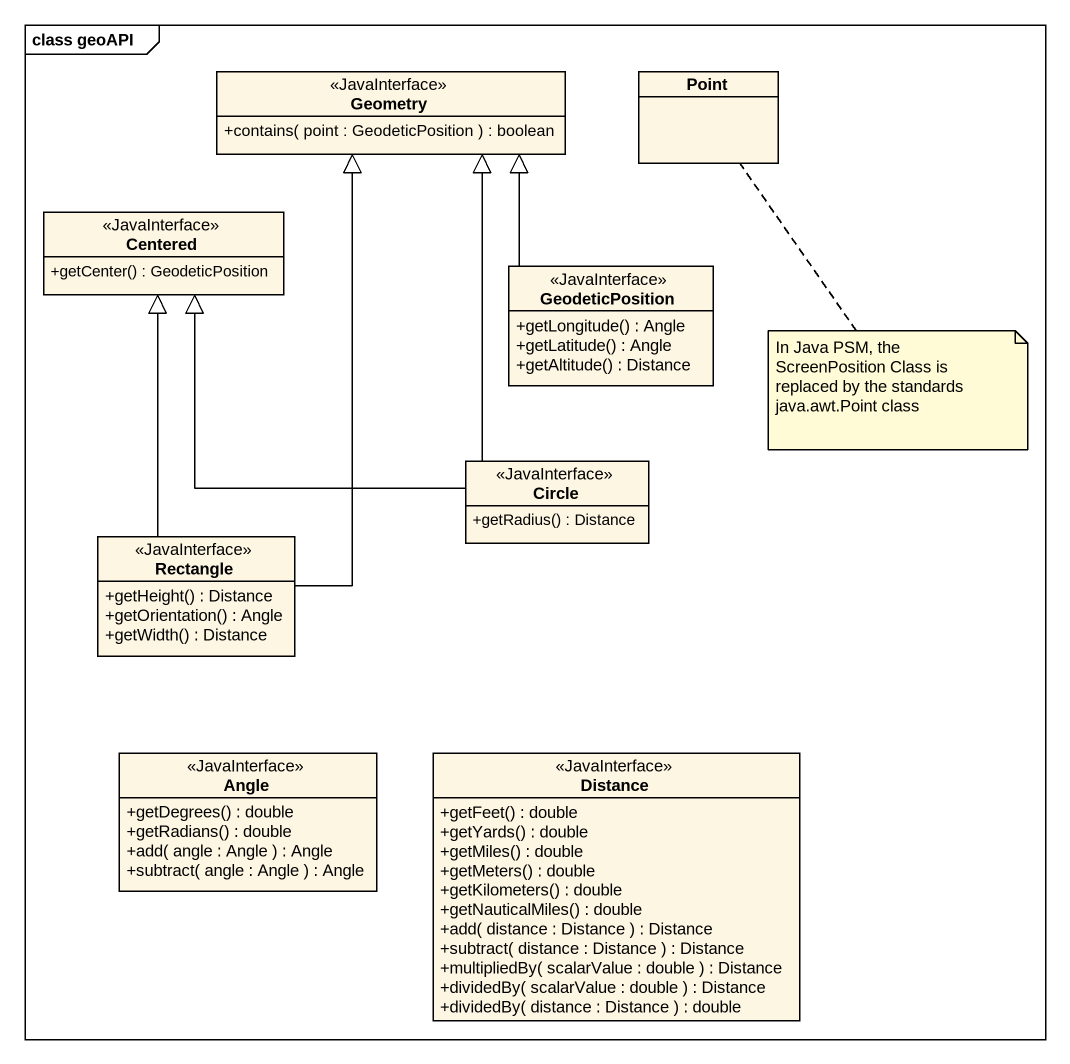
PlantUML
@startuml
mainframe class geoAPI
hide circle
hide empty members
skinparam classAttributeIconSize 0
interface Geometry <<JavaInterface>> {
  +contains( point : GeodeticPosition ) : boolean
}
class Point
interface Centered <<JavaInterface>> {
  +getCenter() : GeodeticPosition
}
interface GeodeticPosition <<JavaInterface>> {
  +getLongitude() : Angle
  +getLatitude() : Angle
  +getAltitude() : Distance
}
interface "Circle" as Circle_ <<JavaInterface>> {
  +getRadius() : Distance
}
interface "Rectangle" as Rectangle_ <<JavaInterface>> {
  +getHeight() : Distance
  +getOrientation() : Angle
  +getWidth() : Distance
}
interface Angle <<JavaInterface>> {
  +getDegrees() : double
  +getRadians() : double
  +add( angle : Angle ) : Angle
  +subtract( angle : Angle ) : Angle
}
interface Distance <<JavaInterface>> {
  +getFeet() : double
  +getYards() : double
  +getMiles() : double
  +getMeters() : double
  +getKilometers() : double
  +getNauticalMiles() : double
  +add( distance : Distance ) : Distance
  +subtract( distance : Distance ) : Distance
  +multipliedBy( scalarValue : double ) : Distance
  +dividedBy( scalarValue : double ) : Distance
  +dividedBy( distance : Distance ) : double
}
GeodeticPosition -up-|> Geometry
Circle_ -up-|> Geometry
Circle_ -up-|> Centered
Rectangle_ -up-|> Geometry
Rectangle_ -up-|> Centered
note bottom of Point : In Java PSM, the ScreenPosition Class is replaced by the standards java.awt.Point class
@enduml
